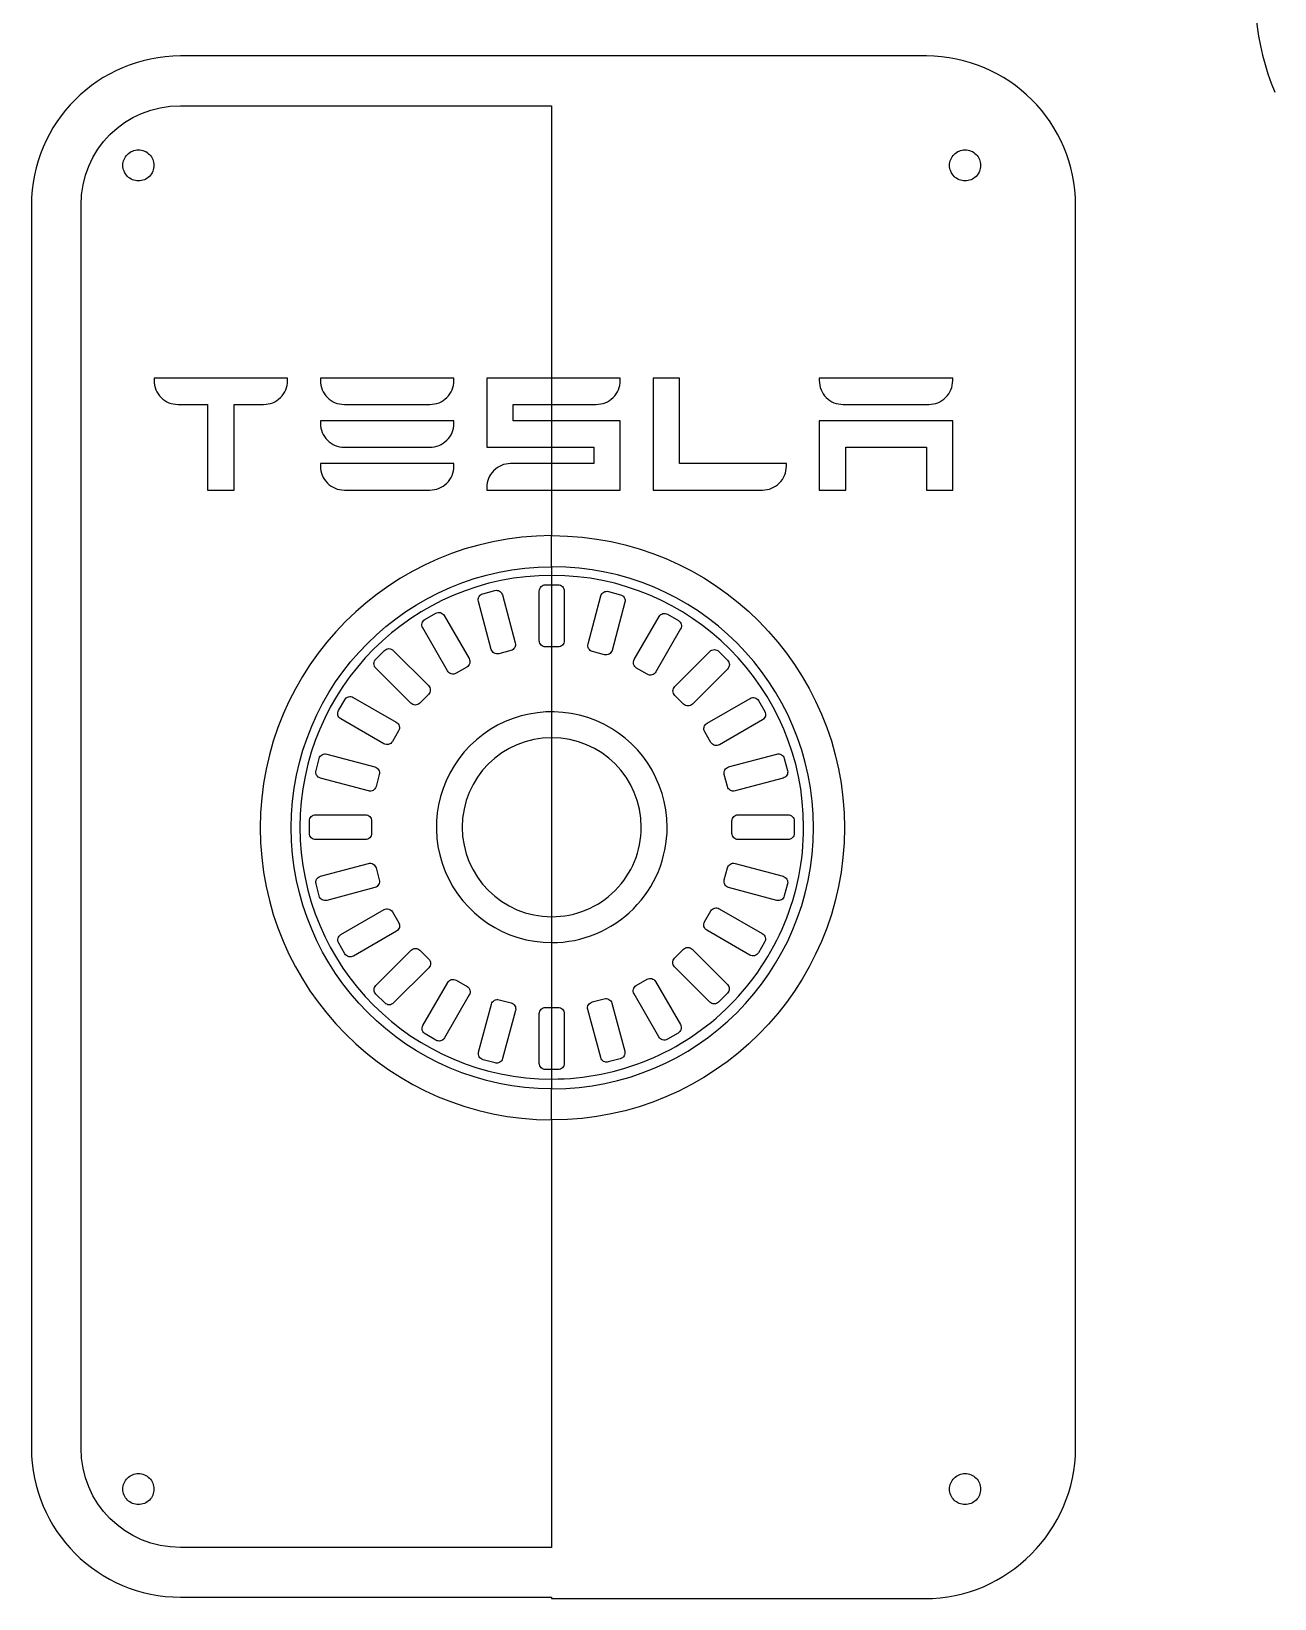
# Model space of a CAD drawing. Extents: x -459 to 930, y -131 to 300.
# Drawn here: x -410.9 to -210.8, y -131.2 to 121 of the extents above; entities that cross this region are included whole.
import ezdxf

# ---------------------------------------------------------------- set-up
doc = ezdxf.new("R2010")
doc.units = 0
doc.layers.add('Ebene_1', color=7, linetype='CONTINUOUS')

msp = doc.modelspace()

# ---------------------------------------------------------------- linework, layer by layer
at = {"layer": 'Ebene_1', "color": 7}
for points in [[(-266.88092, 117.07666), (-386.88082, 117.07666)], [(-386.88082, 109.07663), (-327.18575, 109.07663), (-327.18575, 39.88706)], [(-410.8809, 93.07657), (-410.8809, -106.9231)], [(-402.88087, -106.9222), (-402.88087, 93.07657)], [(-242.88083, -106.9231), (-242.88083, 93.07657)], [(-391.122087, 65.251473), (-391.122087, 64.849719)], [(-369.659561, 64.849719), (-369.659561, 65.251473), (-391.122087, 65.251473)], [(-364.367778, 65.251473), (-364.367778, 64.849719)], [(-342.905251, 64.849644), (-342.905251, 65.251398), (-364.367778, 65.251473)], [(-337.611901, 65.251473), (-337.611901, 54.118493), (-320.396116, 54.118493), (-320.396116, 51.478844), (-333.766995, 51.478844)], [(-316.149455, 64.849719), (-316.149455, 65.251473), (-337.611901, 65.251473)], [(-310.8576, 65.251473), (-310.8576, 47.232179), (-310.455846, 47.232179), (-293.24006, 47.232179)], [(-289.395146, 51.07709), (-289.395146, 51.478844), (-306.610932, 51.478844), (-306.610932, 65.251473), (-310.8576, 65.251473)], [(-284.101724, 65.251473), (-284.101724, 64.849719)], [(-262.639149, 64.849644), (-262.639149, 65.251398), (-284.101724, 65.251473)], [(-390.012555, 62.122187), (-390.010948, 62.12058), (-390.009341, 62.118973)], [(-387.2771, 61.004733), (-382.514114, 61.004733), (-382.514114, 47.232179), (-382.11236, 47.232179), (-378.267454, 47.232179), (-378.267454, 61.004808), (-373.504467, 61.004808)], [(-363.258246, 62.122187), (-363.256638, 62.12058), (-363.255031, 62.118973)], [(-360.522791, 61.004733), (-346.750166, 61.004733)], [(-337.611901, 47.633933), (-337.611901, 47.232179), (-337.210147, 47.232179), (-316.149455, 47.232179), (-316.149455, 58.365159), (-333.365241, 58.365159), (-333.365241, 61.004808), (-319.994362, 61.004808)], [(-282.993758, 62.122187), (-282.990544, 62.12058), (-282.988937, 62.118973)], [(-280.256697, 61.004733), (-266.484063, 61.004733)], [(-364.367778, 58.365159), (-364.367778, 57.963405)], [(-342.905251, 57.963373), (-342.905251, 58.365127), (-364.367778, 58.365159)], [(-363.258246, 55.235872), (-363.256638, 55.234265), (-363.255031, 55.231132)], [(-360.522791, 54.118461), (-346.750166, 54.118461)], [(-364.367778, 51.478844), (-364.367778, 51.07709)], [(-342.905251, 51.077057), (-342.905251, 51.478811), (-364.367778, 51.478844)], [(-363.258246, 48.349557), (-363.256638, 48.34795), (-363.255031, 48.344817)], [(-360.522791, 47.232146), (-346.750166, 47.232146)], [(-327.18575, 34.88685), (-327.18575, 39.88706)], [(-327.18575, 34.88685), (-327.18575, -49.11991)], [(-327.18575, 34.88595), (-327.18575, 34.88685)], [(-338.245945, 30.542158), (-336.314095, 31.059796)], [(-335.089349, 30.352688), (-333.018797, 22.625282)], [(-329.153, 22.974001), (-329.153, 30.973999)], [(-328.152999, 31.974), (-326.153001, 31.974)], [(-325.153, 30.973999), (-325.153, 22.974001)], [(-318.024977, 30.903904), (-316.093127, 30.386266)], [(-336.882501, 21.590006), (-338.953053, 29.317412)], [(-321.320275, 22.46939), (-319.249723, 30.196796)], [(-315.386019, 29.16152), (-317.456571, 21.434114)], [(-347.552149, 26.40495), (-345.820101, 27.40495)], [(-344.454075, 27.038924), (-340.454075, 20.110726)], [(-313.885075, 19.954813), (-309.885075, 26.883011)], [(-308.519049, 27.249037), (-306.787001, 26.249037)], [(-343.918175, 18.110726), (-347.918175, 25.038924)], [(-306.420975, 24.883011), (-310.420975, 17.954813)], [(-355.470336, 19.999868), (-354.056122, 21.414082)], [(-352.641908, 21.414082), (-346.985052, 15.757226)], [(-333.725905, 21.400536), (-335.657755, 20.882898)], [(-326.153001, 21.974), (-328.152999, 21.974)], [(-318.681317, 20.727006), (-320.613167, 21.244644)], [(-307.354202, 15.60138), (-301.697346, 21.258236)], [(-300.283132, 21.258236), (-298.868918, 19.844022)], [(-349.81348, 12.928798), (-355.470336, 18.585654)], [(-340.820101, 18.7447), (-342.552149, 17.7447)], [(-311.787001, 17.588787), (-313.519049, 18.588787)], [(-298.868918, 18.429808), (-304.525774, 12.772952)], [(-361.46115, 11.763951), (-360.46115, 13.495999)], [(-359.095124, 13.862025), (-352.166926, 9.862025)], [(-346.985052, 14.343012), (-348.399266, 12.928798)], [(-305.939988, 12.772952), (-307.354202, 14.187166)], [(-302.172074, 9.706075), (-295.243876, 13.706075)], [(-293.87785, 13.340049), (-292.87785, 11.608001)], [(-354.166926, 6.397925), (-361.095124, 10.397925)], [(-293.243876, 10.241975), (-300.172074, 6.241975)], [(-351.8009, 8.495999), (-352.8009, 6.763951)], [(-301.5381, 6.608001), (-302.5381, 8.340049)], [(-365.082552, 2.102209), (-364.564914, 4.034059)], [(-363.340168, 4.741167), (-355.612762, 2.670615)], [(-298.692594, 2.670401), (-290.965188, 4.740953)], [(-289.740442, 4.033845), (-289.222804, 2.101995)], [(-356.648038, -1.193089), (-364.375444, 0.877463)], [(-354.905654, 1.445869), (-355.423292, -0.485981)], [(-298.882064, -0.486195), (-299.399702, 1.445655)], [(-289.929912, 0.877249), (-297.657318, -1.193303)], [(-365.152999, -5.026), (-357.153001, -5.026)], [(-297.152999, -5.026), (-289.153001, -5.026)], [(-366.153, -8.025999), (-366.153, -6.026001)], [(-356.153, -6.026001), (-356.153, -8.025999)], [(-298.153, -8.025999), (-298.153, -6.026001)], [(-288.153, -6.026001), (-288.153, -8.025999)], [(-357.153001, -9.026), (-365.152999, -9.026)], [(-289.153001, -9.026), (-297.152999, -9.026)], [(-364.375562, -14.929291), (-356.648156, -12.858739)], [(-355.42341, -13.565847), (-354.905772, -15.497697)], [(-299.399584, -15.497483), (-298.881946, -13.565633)], [(-297.6572, -12.858525), (-289.929794, -14.929077)], [(-364.565032, -18.085887), (-365.08267, -16.154037)], [(-355.61288, -16.722443), (-363.340286, -18.792995)], [(-290.96507, -18.792781), (-298.692476, -16.722229)], [(-289.222686, -16.153823), (-289.740324, -18.085673)], [(-300.205424, -20.137975), (-293.277226, -24.137975)], [(-361.061774, -24.293925), (-354.133576, -20.293925)], [(-352.76755, -20.659951), (-351.76755, -22.391999)], [(-302.57145, -22.236049), (-301.57145, -20.504001)], [(-352.133576, -23.758025), (-359.061774, -27.758025)], [(-295.277226, -27.602075), (-302.205424, -23.602075)], [(-360.4278, -27.391999), (-361.4278, -25.659951)], [(-355.437478, -32.481896), (-349.780622, -26.82504)], [(-348.366408, -26.82504), (-346.952194, -28.239254)], [(-307.38706, -28.083408), (-305.972846, -26.669194)], [(-304.558632, -26.669194), (-298.901776, -32.32605)], [(-292.9112, -25.504001), (-293.9112, -27.236049)], [(-346.952194, -29.653468), (-352.60905, -35.310324)], [(-301.730204, -35.154478), (-307.38706, -29.497622)], [(-347.885075, -38.934887), (-343.885075, -32.006689)], [(-342.519049, -31.640663), (-340.787001, -32.640663)], [(-313.552149, -32.48475), (-311.820101, -31.48475)], [(-310.454075, -31.850776), (-306.454075, -38.778974)], [(-354.023264, -35.310324), (-355.437478, -33.89611)], [(-340.420975, -34.006689), (-344.420975, -40.934887)], [(-335.624669, -34.779064), (-333.692819, -35.296702)], [(-320.646253, -35.14081), (-318.714403, -34.623172)], [(-309.918175, -40.778974), (-313.918175, -33.850776)], [(-298.901776, -33.740264), (-300.31599, -35.154478)], [(-338.919967, -43.213578), (-336.849415, -35.486172)], [(-332.985711, -36.521448), (-335.056263, -44.248854)], [(-329.153, -45.025999), (-329.153, -37.026001)], [(-328.152999, -36.026), (-326.153001, -36.026)], [(-325.153, -37.026001), (-325.153, -45.025999)], [(-319.282809, -44.092962), (-321.353361, -36.365556)], [(-317.489657, -35.33028), (-315.419105, -43.057686)], [(-345.787001, -41.300913), (-347.519049, -40.300913)], [(-306.820101, -40.145), (-308.552149, -41.145)], [(-336.281009, -44.955962), (-338.212859, -44.438324)], [(-316.126213, -44.282432), (-318.058063, -44.80007)], [(-326.153001, -46.026), (-328.152999, -46.026)], [(-327.18575, -54.11961), (-327.18575, -49.11991)], [(-327.18575, -54.11871), (-327.18575, -122.92225), (-386.88082, -122.92225)], [(-386.88082, -130.92318), (-327.18575, -130.92318), (-327.18575, -131.16091), (-267.11809, -131.16091)]]:
    msp.add_lwpolyline(points, dxfattribs=at)
for points in [[(-386.88082, 109.07663)], [(-284.101724, 58.365159), (-284.101724, 47.232179), (-283.69997, 47.232179), (-279.855063, 47.232179), (-279.855063, 54.118493), (-266.885938, 54.118493), (-266.885938, 47.232179), (-262.63927, 47.232179), (-262.63927, 58.365159)], [(-338.245945, 30.542158)], [(-328.152999, 31.974)], [(-318.024977, 30.903904)], [(-347.552149, 26.40495)], [(-308.519049, 27.249037)], [(-300.283132, 21.258236)], [(-355.470336, 19.999868)], [(-293.87785, 13.340049)], [(-361.46115, 11.763951)], [(-289.740442, 4.033845)], [(-354.905654, 1.445869)], [(-356.153, -6.026001)], [(-312.745285, -7.02579)], [(-308.587548, -7.02582)], [(-288.153, -6.026001)], [(-286.632245, -7.02582)], [(-355.42341, -13.565847)], [(-289.222686, -16.153823)], [(-352.76755, -20.659951)], [(-302.57145, -22.236049)], [(-348.366408, -26.82504)], [(-307.38706, -28.083408)], [(-342.519049, -31.640663)], [(-313.552149, -32.48475)], [(-335.624669, -34.779064)], [(-320.646253, -35.14081)], [(-328.152999, -36.026)], [(-327.18575, -54.11961)]]:
    msp.add_lwpolyline(points, close=True, dxfattribs=at)
for points in [[(-201.704552, 157.033712), (-213.725943, 145.012321), (-217.322119, 126.933122), (-210.816189, 111.226417)], [(-386.88082, 117.07666), (-400.10763, 117.07666), (-410.8809, 106.30339), (-410.8809, 93.07657)], [(-242.88083, 93.07657), (-242.88083, 106.30339), (-253.6541, 117.07666), (-266.88092, 117.07666)], [(-402.88087, 93.07657), (-402.88087, 102.00976), (-395.81401, 109.07663), (-386.88082, 109.07663)], [(-396.153004, 99.474), (-396.153004, 100.137041), (-395.889612, 100.772926), (-395.420771, 101.241767)], [(-395.420771, 101.241767), (-394.95193, 101.710608), (-394.316045, 101.974), (-393.653004, 101.974)], [(-393.653004, 101.974), (-392.989963, 101.974), (-392.354078, 101.710608), (-391.885237, 101.241767)], [(-391.885237, 101.241767), (-391.416396, 100.772926), (-391.153004, 100.137041), (-391.153004, 99.474)], [(-263.153, 99.474), (-263.153, 100.137041), (-262.889608, 100.772926), (-262.420767, 101.241767)], [(-262.420767, 101.241767), (-261.951926, 101.710608), (-261.316041, 101.974), (-260.653, 101.974)], [(-260.653, 101.974), (-259.989959, 101.974), (-259.354074, 101.710608), (-258.885233, 101.241767)], [(-258.885233, 101.241767), (-258.416392, 100.772926), (-258.153, 100.137041), (-258.153, 99.474)], [(-395.420771, 97.706233), (-395.889612, 98.175074), (-396.153004, 98.810959), (-396.153004, 99.474)], [(-391.153004, 99.474), (-391.153004, 98.810959), (-391.416396, 98.175074), (-391.885237, 97.706233)], [(-262.420767, 97.706233), (-262.889608, 98.175074), (-263.153, 98.810959), (-263.153, 99.474)], [(-258.153, 99.474), (-258.153, 98.810959), (-258.416392, 98.175074), (-258.885233, 97.706233)], [(-393.653004, 96.974), (-394.316045, 96.974), (-394.95193, 97.237392), (-395.420771, 97.706233)], [(-391.885237, 97.706233), (-392.354078, 97.237392), (-392.989963, 96.974), (-393.653004, 96.974)], [(-260.653, 96.974), (-261.316041, 96.974), (-261.951926, 97.237392), (-262.420767, 97.706233)], [(-258.885233, 97.706233), (-259.354074, 97.237392), (-259.989959, 96.974), (-260.653, 96.974)], [(-391.122087, 64.849719), (-391.122087, 63.805762), (-390.741216, 62.870541), (-390.012555, 62.122187)], [(-370.803611, 62.11434), (-370.052155, 62.846023), (-369.659561, 63.78708), (-369.659561, 64.849719)], [(-364.367778, 64.849719), (-364.367778, 63.805762), (-363.986907, 62.870541), (-363.258246, 62.122187)], [(-344.047743, 62.114264), (-343.296278, 62.845947), (-342.905251, 63.787005), (-342.905251, 64.849644)], [(-317.293506, 62.11434), (-316.542049, 62.846024), (-316.149455, 63.787081), (-316.149455, 64.849719)], [(-284.101724, 64.849719), (-284.101724, 63.805762), (-283.72242, 62.870541), (-282.993758, 62.122187)], [(-263.783208, 62.114264), (-263.031751, 62.845948), (-262.639149, 63.787005), (-262.639149, 64.849644)], [(-390.009341, 62.118973), (-389.276702, 61.386337), (-388.337257, 61.004733), (-387.2771, 61.004733)], [(-373.504467, 61.004808), (-372.476644, 61.004808), (-371.550705, 61.386908), (-370.803611, 62.11434)], [(-363.255031, 62.118973), (-362.522401, 61.386337), (-361.582955, 61.004733), (-360.522791, 61.004733)], [(-346.750166, 61.004733), (-345.722342, 61.004733), (-344.794829, 61.386832), (-344.047743, 62.114264)], [(-319.994362, 61.004808), (-318.966538, 61.004808), (-318.0406, 61.386908), (-317.293506, 62.11434)], [(-282.988937, 62.118973), (-282.256299, 61.386338), (-281.316853, 61.004733), (-280.256697, 61.004733)], [(-266.484063, 61.004733), (-265.45624, 61.004733), (-264.530302, 61.386832), (-263.783208, 62.114264)], [(-364.367778, 57.963405), (-364.367778, 56.919447), (-363.986907, 55.984227), (-363.258246, 55.235872)], [(-344.047743, 55.227993), (-343.296278, 55.959676), (-342.905251, 56.900734), (-342.905251, 57.963373)], [(-363.255031, 55.231132), (-362.522401, 54.498497), (-361.582955, 54.118461), (-360.522791, 54.118461)], [(-346.750166, 54.118461), (-345.722342, 54.118461), (-344.794829, 54.50056), (-344.047743, 55.227993)], [(-364.367778, 51.07709), (-364.367778, 50.033133), (-363.986907, 49.097912), (-363.258246, 48.349557)], [(-344.047743, 48.341677), (-343.296278, 49.073361), (-342.905251, 50.014418), (-342.905251, 51.077057)], [(-333.766995, 51.478844), (-334.813476, 51.478844), (-335.751732, 51.086999), (-336.499236, 50.339495)], [(-290.537638, 48.34171), (-289.786181, 49.073394), (-289.395146, 50.014452), (-289.395146, 51.07709)], [(-363.255031, 48.344817), (-362.522401, 47.612181), (-361.582955, 47.232146), (-360.522791, 47.232146)], [(-346.750166, 47.232146), (-345.722342, 47.232146), (-344.794829, 47.614245), (-344.047743, 48.341677)], [(-336.499236, 50.339495), (-337.230589, 49.608139), (-337.611901, 48.67789), (-337.611901, 47.633933)], [(-293.24006, 47.232179), (-292.212237, 47.232179), (-291.284723, 47.614278), (-290.537638, 48.34171)], [(-327.18575, 39.88706), (-353.05876, 39.81896), (-374.06403, 18.773), (-374.06403, -7.11576)], [(-327.18575, 39.88706), (-327.14375, 39.88717), (-327.10215, 39.88906), (-327.06018, 39.88906)], [(-327.06018, 39.88906), (-301.12945, 39.88906), (-280.05427, 18.81543), (-280.05426, -7.11531)], [(-369.06382, -7.11576), (-369.06382, 16.07078), (-350.35617, 34.81912), (-327.18575, 34.88685)], [(-327.15347, 33.495405), (-349.532725, 33.495405), (-367.674695, 15.353435), (-367.674695, -7.02582)], [(-327.06018, 34.88795), (-327.10218, 34.88795), (-327.14378, 34.88695), (-327.18575, 34.88595)], [(-286.632245, -7.02582), (-286.632245, 15.353435), (-304.774215, 33.495405), (-327.15347, 33.495405)], [(-285.05447, -7.11621), (-285.05448, 16.11233), (-303.83165, 34.88795), (-327.06018, 34.88795)], [(-338.853152, 30.076232), (-338.720544, 30.305916), (-338.502125, 30.473515), (-338.245945, 30.542158)], [(-336.314095, 31.059796), (-336.057915, 31.128439), (-335.784959, 31.092504), (-335.555275, 30.959895)], [(-335.555275, 30.959895), (-335.325591, 30.827287), (-335.157992, 30.608868), (-335.089349, 30.352688)], [(-329.153, 30.973999), (-329.153, 31.239216), (-329.047643, 31.49357), (-328.860107, 31.681107)], [(-328.860107, 31.681107), (-328.67257, 31.868643), (-328.418216, 31.974), (-328.152999, 31.974)], [(-326.153001, 31.974), (-325.887784, 31.974), (-325.63343, 31.868643), (-325.445893, 31.681107)], [(-325.445893, 31.681107), (-325.258357, 31.49357), (-325.153, 31.239216), (-325.153, 30.973999)], [(-319.249723, 30.196796), (-319.18108, 30.452976), (-319.013481, 30.671395), (-318.783797, 30.804003)], [(-318.783797, 30.804003), (-318.554113, 30.936612), (-318.281157, 30.972547), (-318.024977, 30.903904)], [(-316.093127, 30.386266), (-315.836947, 30.317623), (-315.618528, 30.150024), (-315.48592, 29.92034)], [(-338.953053, 29.317412), (-339.021696, 29.573592), (-338.985761, 29.846548), (-338.853152, 30.076232)], [(-315.48592, 29.92034), (-315.353311, 29.690656), (-315.317376, 29.4177), (-315.386019, 29.16152)], [(-347.918175, 25.038924), (-348.050783, 25.268609), (-348.086718, 25.541564), (-348.018075, 25.797744)], [(-348.018075, 25.797744), (-347.949432, 26.053923), (-347.781834, 26.272342), (-347.552149, 26.40495)], [(-345.820101, 27.40495), (-345.590416, 27.537558), (-345.317461, 27.573493), (-345.061281, 27.50485)], [(-345.061281, 27.50485), (-344.805102, 27.436207), (-344.586683, 27.268609), (-344.454075, 27.038924)], [(-309.885075, 26.883011), (-309.752467, 27.112696), (-309.534048, 27.280294), (-309.277869, 27.348937)], [(-309.277869, 27.348937), (-309.021689, 27.41758), (-308.748734, 27.381645), (-308.519049, 27.249037)], [(-306.787001, 26.249037), (-306.557316, 26.116429), (-306.389718, 25.89801), (-306.321075, 25.641831)], [(-306.321075, 25.641831), (-306.252432, 25.385651), (-306.288367, 25.112696), (-306.420975, 24.883011)], [(-328.860107, 22.266893), (-329.047643, 22.45443), (-329.153, 22.708784), (-329.153, 22.974001)], [(-325.153, 22.974001), (-325.153, 22.708784), (-325.258357, 22.45443), (-325.445893, 22.266893)], [(-354.056122, 21.414082), (-353.868586, 21.601618), (-353.614232, 21.706975), (-353.349015, 21.706975)], [(-353.349015, 21.706975), (-353.083798, 21.706975), (-352.829444, 21.601618), (-352.641908, 21.414082)], [(-336.416575, 20.982799), (-336.646259, 21.115407), (-336.813858, 21.333826), (-336.882501, 21.590006)], [(-335.657755, 20.882898), (-335.913935, 20.814255), (-336.186891, 20.85019), (-336.416575, 20.982799)], [(-333.118698, 21.866462), (-333.251306, 21.636778), (-333.469725, 21.469179), (-333.725905, 21.400536)], [(-333.018797, 22.625282), (-332.950154, 22.369102), (-332.986089, 22.096146), (-333.118698, 21.866462)], [(-328.152999, 21.974), (-328.418216, 21.974), (-328.67257, 22.079357), (-328.860107, 22.266893)], [(-325.445893, 22.266893), (-325.63343, 22.079357), (-325.887784, 21.974), (-326.153001, 21.974)], [(-321.220374, 21.71057), (-321.352983, 21.940254), (-321.388918, 22.21321), (-321.320275, 22.46939)], [(-320.613167, 21.244644), (-320.869347, 21.313287), (-321.087766, 21.480886), (-321.220374, 21.71057)], [(-317.922497, 20.826907), (-318.152181, 20.694298), (-318.425137, 20.658363), (-318.681317, 20.727006)], [(-317.456571, 21.434114), (-317.525214, 21.177934), (-317.692813, 20.959515), (-317.922497, 20.826907)], [(-301.697346, 21.258236), (-301.50981, 21.445772), (-301.255456, 21.551129), (-300.990239, 21.551129)], [(-300.990239, 21.551129), (-300.725022, 21.551129), (-300.470668, 21.445772), (-300.283132, 21.258236)], [(-355.763229, 19.292761), (-355.763229, 19.557978), (-355.657872, 19.812332), (-355.470336, 19.999868)], [(-355.470336, 18.585654), (-355.657872, 18.77319), (-355.763229, 19.027544), (-355.763229, 19.292761)], [(-343.310969, 17.6448), (-343.567148, 17.713443), (-343.785567, 17.881041), (-343.918175, 18.110726)], [(-342.552149, 17.7447), (-342.781834, 17.612092), (-343.054789, 17.576157), (-343.310969, 17.6448)], [(-340.354175, 19.351906), (-340.422818, 19.095727), (-340.590416, 18.877308), (-340.820101, 18.7447)], [(-340.454075, 20.110726), (-340.321467, 19.881041), (-340.285532, 19.608086), (-340.354175, 19.351906)], [(-313.984975, 19.195993), (-314.053618, 19.452173), (-314.017683, 19.725128), (-313.885075, 19.954813)], [(-313.519049, 18.588787), (-313.748734, 18.721395), (-313.916332, 18.939814), (-313.984975, 19.195993)], [(-310.420975, 17.954813), (-310.553583, 17.725128), (-310.772002, 17.55753), (-311.028181, 17.488887)], [(-298.868918, 19.844022), (-298.681382, 19.656486), (-298.576025, 19.402132), (-298.576025, 19.136915)], [(-298.576025, 19.136915), (-298.576025, 18.871698), (-298.681382, 18.617344), (-298.868918, 18.429808)], [(-346.985052, 15.757226), (-346.797516, 15.56969), (-346.692159, 15.315336), (-346.692159, 15.050119)], [(-311.028181, 17.488887), (-311.284361, 17.420244), (-311.557316, 17.456179), (-311.787001, 17.588787)], [(-307.647095, 14.894273), (-307.647095, 15.15949), (-307.541738, 15.413844), (-307.354202, 15.60138)], [(-360.46115, 13.495999), (-360.328542, 13.725684), (-360.110123, 13.893282), (-359.853944, 13.961925)], [(-359.853944, 13.961925), (-359.597764, 14.030568), (-359.324809, 13.994633), (-359.095124, 13.862025)], [(-349.106373, 12.635905), (-349.37159, 12.635905), (-349.625944, 12.741262), (-349.81348, 12.928798)], [(-348.399266, 12.928798), (-348.586802, 12.741262), (-348.841156, 12.635905), (-349.106373, 12.635905)], [(-346.692159, 15.050119), (-346.692159, 14.784902), (-346.797516, 14.530548), (-346.985052, 14.343012)], [(-320.048599, 10.126855), (-326.986209, 13.000507), (-334.971743, 11.412086), (-340.281559, 6.102269)], [(-307.354202, 14.187166), (-307.541738, 14.374702), (-307.647095, 14.629056), (-307.647095, 14.894273)], [(-305.232881, 12.480059), (-305.498098, 12.480059), (-305.752452, 12.585416), (-305.939988, 12.772952)], [(-304.525774, 12.772952), (-304.71331, 12.585416), (-304.967664, 12.480059), (-305.232881, 12.480059)], [(-295.243876, 13.706075), (-295.014191, 13.838683), (-294.741236, 13.874618), (-294.485056, 13.805975)], [(-294.485056, 13.805975), (-294.228877, 13.737332), (-294.010458, 13.569734), (-293.87785, 13.340049)], [(-361.56105, 11.005131), (-361.629693, 11.261311), (-361.593758, 11.534266), (-361.46115, 11.763951)], [(-361.095124, 10.397925), (-361.324809, 10.530533), (-361.492407, 10.748952), (-361.56105, 11.005131)], [(-308.587548, -7.02582), (-308.587548, 0.483394), (-313.11099, 7.253203), (-320.048599, 10.126855)], [(-292.77795, 10.849181), (-292.846593, 10.593002), (-293.014191, 10.374583), (-293.243876, 10.241975)], [(-292.87785, 11.608001), (-292.745242, 11.378316), (-292.709307, 11.105361), (-292.77795, 10.849181)], [(-352.166926, 9.862025), (-351.937241, 9.729417), (-351.769643, 9.510998), (-351.701, 9.254819)], [(-351.701, 9.254819), (-351.632357, 8.998639), (-351.668292, 8.725684), (-351.8009, 8.495999)], [(-302.5381, 8.340049), (-302.670708, 8.569734), (-302.706643, 8.842689), (-302.638, 9.098869)], [(-302.638, 9.098869), (-302.569357, 9.355048), (-302.401759, 9.573467), (-302.172074, 9.706075)], [(-353.408106, 6.298025), (-353.664286, 6.229382), (-353.937241, 6.265317), (-354.166926, 6.397925)], [(-352.8009, 6.763951), (-352.933508, 6.534266), (-353.151927, 6.366668), (-353.408106, 6.298025)], [(-340.281559, 6.102269), (-345.591376, 0.792453), (-347.179797, -7.193081), (-344.306145, -14.130691)], [(-327.15347, 7.382395), (-335.110891, 7.382395), (-341.561655, 0.931631), (-341.561655, -7.02579)], [(-312.745285, -7.02579), (-312.745285, 0.931631), (-319.196049, 7.382395), (-327.15347, 7.382395)], [(-300.930894, 6.142075), (-301.187073, 6.210718), (-301.405492, 6.378316), (-301.5381, 6.608001)], [(-300.172074, 6.241975), (-300.401759, 6.109367), (-300.674714, 6.073432), (-300.930894, 6.142075)], [(-364.564914, 4.034059), (-364.496271, 4.290239), (-364.328672, 4.508658), (-364.098988, 4.641266)], [(-364.098988, 4.641266), (-363.869304, 4.773875), (-363.596348, 4.80981), (-363.340168, 4.741167)], [(-355.612762, 2.670615), (-355.356582, 2.601972), (-355.138163, 2.434373), (-355.005555, 2.204689)], [(-299.299801, 2.204475), (-299.167193, 2.434159), (-298.948774, 2.601758), (-298.692594, 2.670401)], [(-290.965188, 4.740953), (-290.709008, 4.809596), (-290.436052, 4.773661), (-290.206368, 4.641052)], [(-290.206368, 4.641052), (-289.976684, 4.508444), (-289.809085, 4.290025), (-289.740442, 4.033845)], [(-364.982651, 1.343389), (-365.11526, 1.573073), (-365.151195, 1.846029), (-365.082552, 2.102209)], [(-364.375444, 0.877463), (-364.631624, 0.946106), (-364.850043, 1.113705), (-364.982651, 1.343389)], [(-355.005555, 2.204689), (-354.872946, 1.975005), (-354.837011, 1.702049), (-354.905654, 1.445869)], [(-299.399702, 1.445655), (-299.468345, 1.701835), (-299.43241, 1.974791), (-299.299801, 2.204475)], [(-289.322705, 1.343175), (-289.455313, 1.113491), (-289.673732, 0.945892), (-289.929912, 0.877249)], [(-289.222804, 2.101995), (-289.154161, 1.845815), (-289.190096, 1.572859), (-289.322705, 1.343175)], [(-355.889218, -1.093188), (-356.118902, -1.225797), (-356.391858, -1.261732), (-356.648038, -1.193089)], [(-355.423292, -0.485981), (-355.491935, -0.742161), (-355.659534, -0.96058), (-355.889218, -1.093188)], [(-298.416138, -1.093402), (-298.645822, -0.960794), (-298.813421, -0.742375), (-298.882064, -0.486195)], [(-297.657318, -1.193303), (-297.913498, -1.261946), (-298.186454, -1.226011), (-298.416138, -1.093402)], [(-365.860107, -5.318893), (-365.67257, -5.131357), (-365.418216, -5.026), (-365.152999, -5.026)], [(-357.153001, -5.026), (-356.887784, -5.026), (-356.63343, -5.131357), (-356.445893, -5.318893)], [(-297.860107, -5.318893), (-297.67257, -5.131357), (-297.418216, -5.026), (-297.152999, -5.026)], [(-289.153001, -5.026), (-288.887784, -5.026), (-288.63343, -5.131357), (-288.445893, -5.318893)], [(-374.06403, -7.11576), (-374.06403, -33.00451), (-353.05877, -54.05151), (-327.18575, -54.11961)], [(-327.18575, -49.11991), (-350.35618, -49.05221), (-369.06382, -30.3023), (-369.06382, -7.11576)], [(-367.674695, -7.02582), (-367.674695, -29.405075), (-349.532725, -47.547045), (-327.15347, -47.547045)], [(-366.153, -6.026001), (-366.153, -5.760784), (-366.047643, -5.50643), (-365.860107, -5.318893)], [(-356.445893, -5.318893), (-356.258357, -5.50643), (-356.153, -5.760784), (-356.153, -6.026001)], [(-341.561655, -7.02579), (-341.561655, -14.983211), (-335.110891, -21.433975), (-327.15347, -21.433975)], [(-280.05426, -7.11531), (-280.05426, -33.04605), (-301.12944, -54.1207), (-327.06018, -54.12071)], [(-327.06018, -49.12191), (-303.83164, -49.1219), (-285.05447, -30.34475), (-285.05447, -7.11621)], [(-316.965345, -17.213915), (-314.263286, -14.511856), (-312.745285, -10.847078), (-312.745285, -7.02579)], [(-314.025381, -20.153909), (-310.543595, -16.672124), (-308.587548, -11.949809), (-308.587548, -7.02582)], [(-298.500637, -35.678653), (-290.901433, -28.079449), (-286.632245, -17.772717), (-286.632245, -7.02582)], [(-298.153, -6.026001), (-298.153, -5.760784), (-298.047643, -5.50643), (-297.860107, -5.318893)], [(-288.445893, -5.318893), (-288.258357, -5.50643), (-288.153, -5.760784), (-288.153, -6.026001)], [(-365.860107, -8.733107), (-366.047643, -8.54557), (-366.153, -8.291216), (-366.153, -8.025999)], [(-365.152999, -9.026), (-365.418216, -9.026), (-365.67257, -8.920643), (-365.860107, -8.733107)], [(-356.445893, -8.733107), (-356.63343, -8.920643), (-356.887784, -9.026), (-357.153001, -9.026)], [(-356.153, -8.025999), (-356.153, -8.291216), (-356.258357, -8.54557), (-356.445893, -8.733107)], [(-297.860107, -8.733107), (-298.047643, -8.54557), (-298.153, -8.291216), (-298.153, -8.025999)], [(-297.152999, -9.026), (-297.418216, -9.026), (-297.67257, -8.920643), (-297.860107, -8.733107)], [(-288.445893, -8.733107), (-288.63343, -8.920643), (-288.887784, -9.026), (-289.153001, -9.026)], [(-288.153, -8.025999), (-288.153, -8.291216), (-288.258357, -8.54557), (-288.445893, -8.733107)], [(-364.982769, -15.395217), (-364.850161, -15.165533), (-364.631742, -14.997934), (-364.375562, -14.929291)], [(-356.648156, -12.858739), (-356.391976, -12.790096), (-356.11902, -12.826031), (-355.889336, -12.95864)], [(-355.889336, -12.95864), (-355.659652, -13.091248), (-355.492053, -13.309667), (-355.42341, -13.565847)], [(-344.306145, -14.130691), (-341.432493, -21.0683), (-334.662684, -25.591742), (-327.15347, -25.591742)], [(-298.881946, -13.565633), (-298.813303, -13.309453), (-298.645704, -13.091034), (-298.41602, -12.958426)], [(-298.41602, -12.958426), (-298.186336, -12.825817), (-297.91338, -12.789882), (-297.6572, -12.858525)], [(-289.929794, -14.929077), (-289.673614, -14.99772), (-289.455195, -15.165319), (-289.322587, -15.395003)], [(-365.08267, -16.154037), (-365.151313, -15.897857), (-365.115378, -15.624901), (-364.982769, -15.395217)], [(-355.005673, -16.256517), (-355.138281, -16.486201), (-355.3567, -16.6538), (-355.61288, -16.722443)], [(-354.905772, -15.497697), (-354.837129, -15.753877), (-354.873064, -16.026833), (-355.005673, -16.256517)], [(-327.15347, -21.433975), (-323.332182, -21.433975), (-319.667404, -19.915974), (-316.965345, -17.213915)], [(-299.299683, -16.256303), (-299.432292, -16.026619), (-299.468227, -15.753663), (-299.399584, -15.497483)], [(-298.692476, -16.722229), (-298.948656, -16.653586), (-299.167075, -16.485987), (-299.299683, -16.256303)], [(-289.322587, -15.395003), (-289.189978, -15.624687), (-289.154043, -15.897643), (-289.222686, -16.153823)], [(-364.099106, -18.693094), (-364.32879, -18.560486), (-364.496389, -18.342067), (-364.565032, -18.085887)], [(-363.340286, -18.792995), (-363.596466, -18.861638), (-363.869422, -18.825703), (-364.099106, -18.693094)], [(-354.133576, -20.293925), (-353.903891, -20.161317), (-353.630936, -20.125382), (-353.374756, -20.194025)], [(-327.15347, -25.591742), (-322.229481, -25.591742), (-317.507166, -23.635695), (-314.025381, -20.153909)], [(-301.57145, -20.504001), (-301.438842, -20.274316), (-301.220423, -20.106718), (-300.964244, -20.038075)], [(-300.964244, -20.038075), (-300.708064, -19.969432), (-300.435109, -20.005367), (-300.205424, -20.137975)], [(-290.20625, -18.69288), (-290.435934, -18.825489), (-290.70889, -18.861424), (-290.96507, -18.792781)], [(-289.740324, -18.085673), (-289.808967, -18.341853), (-289.976566, -18.560272), (-290.20625, -18.69288)], [(-353.374756, -20.194025), (-353.118577, -20.262668), (-352.900158, -20.430266), (-352.76755, -20.659951)], [(-351.76755, -22.391999), (-351.634942, -22.621684), (-351.599007, -22.894639), (-351.66765, -23.150819)], [(-302.67135, -22.994869), (-302.739993, -22.738689), (-302.704058, -22.465734), (-302.57145, -22.236049)], [(-361.4278, -25.659951), (-361.560408, -25.430266), (-361.596343, -25.157311), (-361.5277, -24.901131)], [(-361.5277, -24.901131), (-361.459057, -24.644952), (-361.291459, -24.426533), (-361.061774, -24.293925)], [(-351.66765, -23.150819), (-351.736293, -23.406998), (-351.903891, -23.625417), (-352.133576, -23.758025)], [(-302.205424, -23.602075), (-302.435109, -23.469467), (-302.602707, -23.251048), (-302.67135, -22.994869)], [(-293.277226, -24.137975), (-293.047541, -24.270583), (-292.879943, -24.489002), (-292.8113, -24.745181)], [(-292.8113, -24.745181), (-292.742657, -25.001361), (-292.778592, -25.274316), (-292.9112, -25.504001)], [(-359.820594, -27.857925), (-360.076773, -27.789282), (-360.295192, -27.621684), (-360.4278, -27.391999)], [(-349.780622, -26.82504), (-349.593086, -26.637504), (-349.338732, -26.532147), (-349.073515, -26.532147)], [(-349.073515, -26.532147), (-348.808298, -26.532147), (-348.553944, -26.637504), (-348.366408, -26.82504)], [(-305.972846, -26.669194), (-305.78531, -26.481658), (-305.530956, -26.376301), (-305.265739, -26.376301)], [(-305.265739, -26.376301), (-305.000522, -26.376301), (-304.746168, -26.481658), (-304.558632, -26.669194)], [(-294.518406, -27.701975), (-294.774586, -27.770618), (-295.047541, -27.734683), (-295.277226, -27.602075)], [(-293.9112, -27.236049), (-294.043808, -27.465734), (-294.262227, -27.633332), (-294.518406, -27.701975)], [(-359.061774, -27.758025), (-359.291459, -27.890633), (-359.564414, -27.926568), (-359.820594, -27.857925)], [(-346.952194, -28.239254), (-346.764658, -28.42679), (-346.659301, -28.681144), (-346.659301, -28.946361)], [(-346.659301, -28.946361), (-346.659301, -29.211578), (-346.764658, -29.465932), (-346.952194, -29.653468)], [(-307.679953, -28.790515), (-307.679953, -28.525298), (-307.574596, -28.270944), (-307.38706, -28.083408)], [(-307.38706, -29.497622), (-307.574596, -29.310086), (-307.679953, -29.055732), (-307.679953, -28.790515)], [(-355.730371, -33.189003), (-355.730371, -32.923786), (-355.625014, -32.669432), (-355.437478, -32.481896)], [(-343.885075, -32.006689), (-343.752467, -31.777004), (-343.534048, -31.609406), (-343.277869, -31.540763)], [(-343.277869, -31.540763), (-343.021689, -31.47212), (-342.748734, -31.508055), (-342.519049, -31.640663)], [(-340.787001, -32.640663), (-340.557316, -32.773271), (-340.389718, -32.99169), (-340.321075, -33.247869)], [(-314.018075, -33.091956), (-313.949432, -32.835777), (-313.781834, -32.617358), (-313.552149, -32.48475)], [(-311.820101, -31.48475), (-311.590416, -31.352142), (-311.317461, -31.316207), (-311.061281, -31.38485)], [(-311.061281, -31.38485), (-310.805102, -31.453493), (-310.586683, -31.621091), (-310.454075, -31.850776)], [(-298.901776, -32.32605), (-298.71424, -32.513586), (-298.608883, -32.76794), (-298.608883, -33.033157)], [(-355.437478, -33.89611), (-355.625014, -33.708574), (-355.730371, -33.45422), (-355.730371, -33.189003)], [(-340.321075, -33.247869), (-340.252432, -33.504049), (-340.288367, -33.777004), (-340.420975, -34.006689)], [(-336.849415, -35.486172), (-336.780772, -35.229992), (-336.613173, -35.011573), (-336.383489, -34.878965)], [(-336.383489, -34.878965), (-336.153805, -34.746356), (-335.880849, -34.710421), (-335.624669, -34.779064)], [(-333.692819, -35.296702), (-333.436639, -35.365345), (-333.21822, -35.532944), (-333.085612, -35.762628)], [(-321.25346, -35.606736), (-321.120852, -35.377052), (-320.902433, -35.209453), (-320.646253, -35.14081)], [(-318.714403, -34.623172), (-318.458223, -34.554529), (-318.185267, -34.590464), (-317.955583, -34.723073)], [(-317.955583, -34.723073), (-317.725899, -34.855681), (-317.5583, -35.0741), (-317.489657, -35.33028)], [(-313.918175, -33.850776), (-314.050783, -33.621091), (-314.086718, -33.348136), (-314.018075, -33.091956)], [(-301.023097, -35.447371), (-301.288314, -35.447371), (-301.542668, -35.342014), (-301.730204, -35.154478)], [(-300.31599, -35.154478), (-300.503526, -35.342014), (-300.75788, -35.447371), (-301.023097, -35.447371)], [(-298.608883, -33.033157), (-298.608883, -33.298374), (-298.71424, -33.552728), (-298.901776, -33.740264)], [(-353.316157, -35.603217), (-353.581374, -35.603217), (-353.835728, -35.49786), (-354.023264, -35.310324)], [(-352.60905, -35.310324), (-352.796586, -35.49786), (-353.05094, -35.603217), (-353.316157, -35.603217)], [(-333.085612, -35.762628), (-332.953003, -35.992312), (-332.917068, -36.265268), (-332.985711, -36.521448)], [(-329.153, -37.026001), (-329.153, -36.760784), (-329.047643, -36.50643), (-328.860107, -36.318893)], [(-328.860107, -36.318893), (-328.67257, -36.131357), (-328.418216, -36.026), (-328.152999, -36.026)], [(-327.15347, -47.547045), (-316.406573, -47.547045), (-306.099841, -43.277857), (-298.500637, -35.678653)], [(-326.153001, -36.026), (-325.887784, -36.026), (-325.63343, -36.131357), (-325.445893, -36.318893)], [(-325.445893, -36.318893), (-325.258357, -36.50643), (-325.153, -36.760784), (-325.153, -37.026001)], [(-321.353361, -36.365556), (-321.422004, -36.109376), (-321.386069, -35.83642), (-321.25346, -35.606736)], [(-347.984975, -39.693707), (-348.053618, -39.437527), (-348.017683, -39.164572), (-347.885075, -38.934887)], [(-347.519049, -40.300913), (-347.748734, -40.168305), (-347.916332, -39.949886), (-347.984975, -39.693707)], [(-306.354175, -39.537794), (-306.422818, -39.793973), (-306.590416, -40.012392), (-306.820101, -40.145)], [(-306.454075, -38.778974), (-306.321467, -39.008659), (-306.285532, -39.281614), (-306.354175, -39.537794)], [(-345.028181, -41.400813), (-345.284361, -41.469456), (-345.557316, -41.433521), (-345.787001, -41.300913)], [(-344.420975, -40.934887), (-344.553583, -41.164572), (-344.772002, -41.33217), (-345.028181, -41.400813)], [(-309.310969, -41.2449), (-309.567148, -41.176257), (-309.785567, -41.008659), (-309.918175, -40.778974)], [(-308.552149, -41.145), (-308.781834, -41.277608), (-309.054789, -41.313543), (-309.310969, -41.2449)], [(-338.820066, -43.972398), (-338.952675, -43.742714), (-338.98861, -43.469758), (-338.919967, -43.213578)], [(-338.212859, -44.438324), (-338.469039, -44.369681), (-338.687458, -44.202082), (-338.820066, -43.972398)], [(-335.522189, -44.856061), (-335.751873, -44.98867), (-336.024829, -45.024605), (-336.281009, -44.955962)], [(-335.056263, -44.248854), (-335.124906, -44.505034), (-335.292505, -44.723453), (-335.522189, -44.856061)], [(-328.860107, -45.733107), (-329.047643, -45.54557), (-329.153, -45.291216), (-329.153, -45.025999)], [(-325.153, -45.025999), (-325.153, -45.291216), (-325.258357, -45.54557), (-325.445893, -45.733107)], [(-318.816883, -44.700169), (-319.046567, -44.567561), (-319.214166, -44.349142), (-319.282809, -44.092962)], [(-318.058063, -44.80007), (-318.314243, -44.868713), (-318.587199, -44.832778), (-318.816883, -44.700169)], [(-315.519006, -43.816506), (-315.651614, -44.04619), (-315.870033, -44.213789), (-316.126213, -44.282432)], [(-315.419105, -43.057686), (-315.350462, -43.313866), (-315.386397, -43.586822), (-315.519006, -43.816506)], [(-328.152999, -46.026), (-328.418216, -46.026), (-328.67257, -45.920643), (-328.860107, -45.733107)], [(-325.445893, -45.733107), (-325.63343, -45.920643), (-325.887784, -46.026), (-326.153001, -46.026)], [(-327.18575, -49.11991), (-327.14375, -49.12004), (-327.10215, -49.12191), (-327.06018, -49.12191)], [(-327.06018, -54.12071), (-327.10218, -54.12071), (-327.14378, -54.11971), (-327.18575, -54.11871)], [(-410.8809, -106.9231), (-410.8809, -120.14993), (-400.10763, -130.92318), (-386.88082, -130.92318)], [(-386.88082, -122.92225), (-395.81401, -122.92225), (-402.88087, -115.8554), (-402.88087, -106.9222)], [(-250.03026, -123.98977), (-245.62006, -119.63481), (-242.88083, -113.59129), (-242.88083, -106.9231)], [(-396.153004, -113.526), (-396.153004, -112.862959), (-395.889612, -112.227074), (-395.420771, -111.758233)], [(-395.420771, -111.758233), (-394.95193, -111.289392), (-394.316045, -111.026), (-393.653004, -111.026)], [(-393.653004, -111.026), (-392.989963, -111.026), (-392.354078, -111.289392), (-391.885237, -111.758233)], [(-391.885237, -111.758233), (-391.416396, -112.227074), (-391.153004, -112.862959), (-391.153004, -113.526)], [(-263.153, -113.526), (-263.153, -112.862959), (-262.889608, -112.227074), (-262.420767, -111.758233)], [(-262.420767, -111.758233), (-261.951926, -111.289392), (-261.316041, -111.026), (-260.653, -111.026)], [(-260.653, -111.026), (-259.989959, -111.026), (-259.354074, -111.289392), (-258.885233, -111.758233)], [(-258.885233, -111.758233), (-258.416392, -112.227074), (-258.153, -112.862959), (-258.153, -113.526)], [(-395.420771, -115.293767), (-395.889612, -114.824926), (-396.153004, -114.189041), (-396.153004, -113.526)], [(-393.653004, -116.026), (-394.316045, -116.026), (-394.95193, -115.762608), (-395.420771, -115.293767)], [(-391.885237, -115.293767), (-392.354078, -115.762608), (-392.989963, -116.026), (-393.653004, -116.026)], [(-391.153004, -113.526), (-391.153004, -114.189041), (-391.416396, -114.824926), (-391.885237, -115.293767)], [(-262.420767, -115.293767), (-262.889608, -114.824926), (-263.153, -114.189041), (-263.153, -113.526)], [(-260.653, -116.026), (-261.316041, -116.026), (-261.951926, -115.762608), (-262.420767, -115.293767)], [(-258.885233, -115.293767), (-259.354074, -115.762608), (-259.989959, -116.026), (-260.653, -116.026)], [(-258.153, -113.526), (-258.153, -114.189041), (-258.416392, -114.824926), (-258.885233, -115.293767)], [(-267.11809, -131.16091), (-260.43905, -131.16091), (-254.38681, -128.41265), (-250.03026, -123.98977)]]:
    msp.add_open_spline(points, degree=3, dxfattribs=at)

doc.saveas('drawing.dxf')
